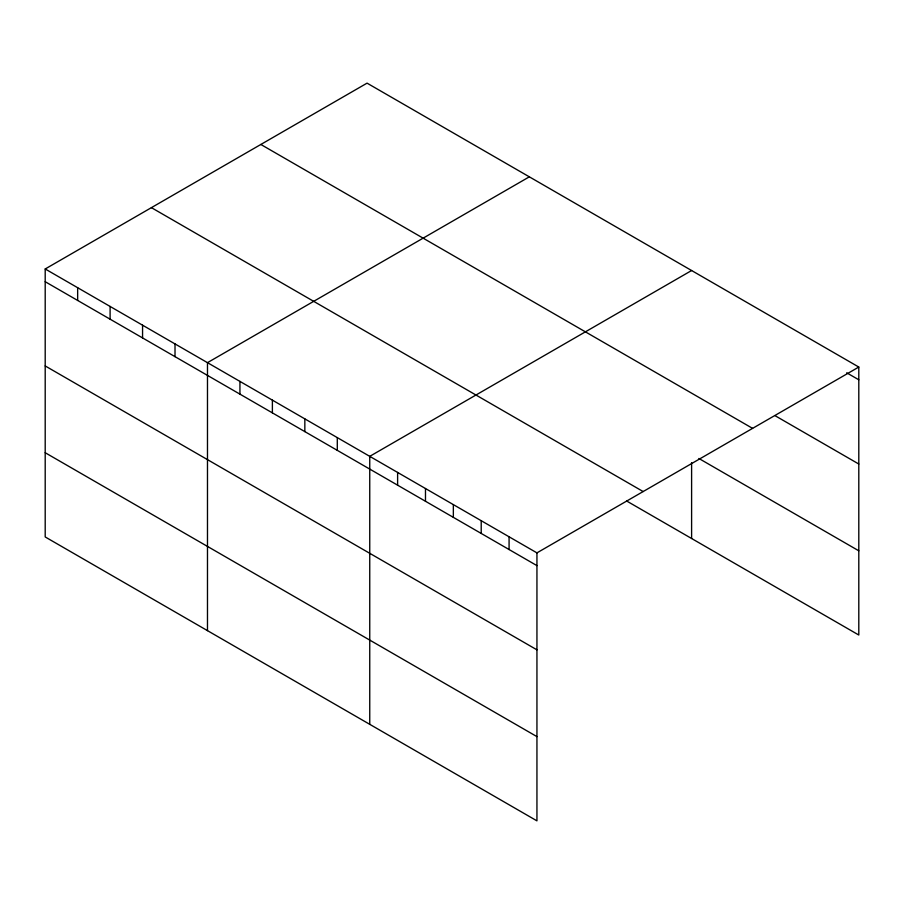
<?xml version="1.0" encoding="UTF-8"?>
<svg xmlns="http://www.w3.org/2000/svg" width="904" height="904" viewBox="0 0 904 904"><rect width="100%" height="100%" fill="white"/><g stroke="black" fill="none" stroke-linecap="round" stroke-linejoin="round"><path stroke-width="1.36" d="M45.2 268.974L536.942 552.875L536.942 820.855L45.2 536.953L45.2 268.974L367.058 83.145L858.8 367.047L858.8 635.026L626.698 501.031M529.337 176.834L207.479 362.662L207.479 630.642M691.605 270.522L369.747 456.351L369.747 724.33M536.942 552.875L858.8 367.047M846.686 372.798L858.8 379.793M775.203 415.761L858.8 464.023M260.849 144.47L752.591 428.372M698.882 458.475L858.8 550.807M151.409 207.649L643.151 491.55M45.2 281.709L536.942 565.621M45.2 365.939L536.942 649.84M45.2 452.723L536.942 736.624M691.605 462.701L691.605 538.501M509.076 536.784L509.076 549.53M481.21 520.704L481.21 533.439M453.345 504.613L453.345 517.359M425.479 488.522L425.479 501.268M397.613 472.43L397.613 485.177M337.294 437.604L337.294 450.35M304.84 418.868L304.84 431.615M272.387 400.133L272.387 412.879M239.933 381.398L239.933 394.144M175.014 343.916L175.014 356.662M142.561 325.18L142.561 337.926M110.107 306.445L110.107 319.191M77.654 287.709L77.654 300.456"/></g></svg>
